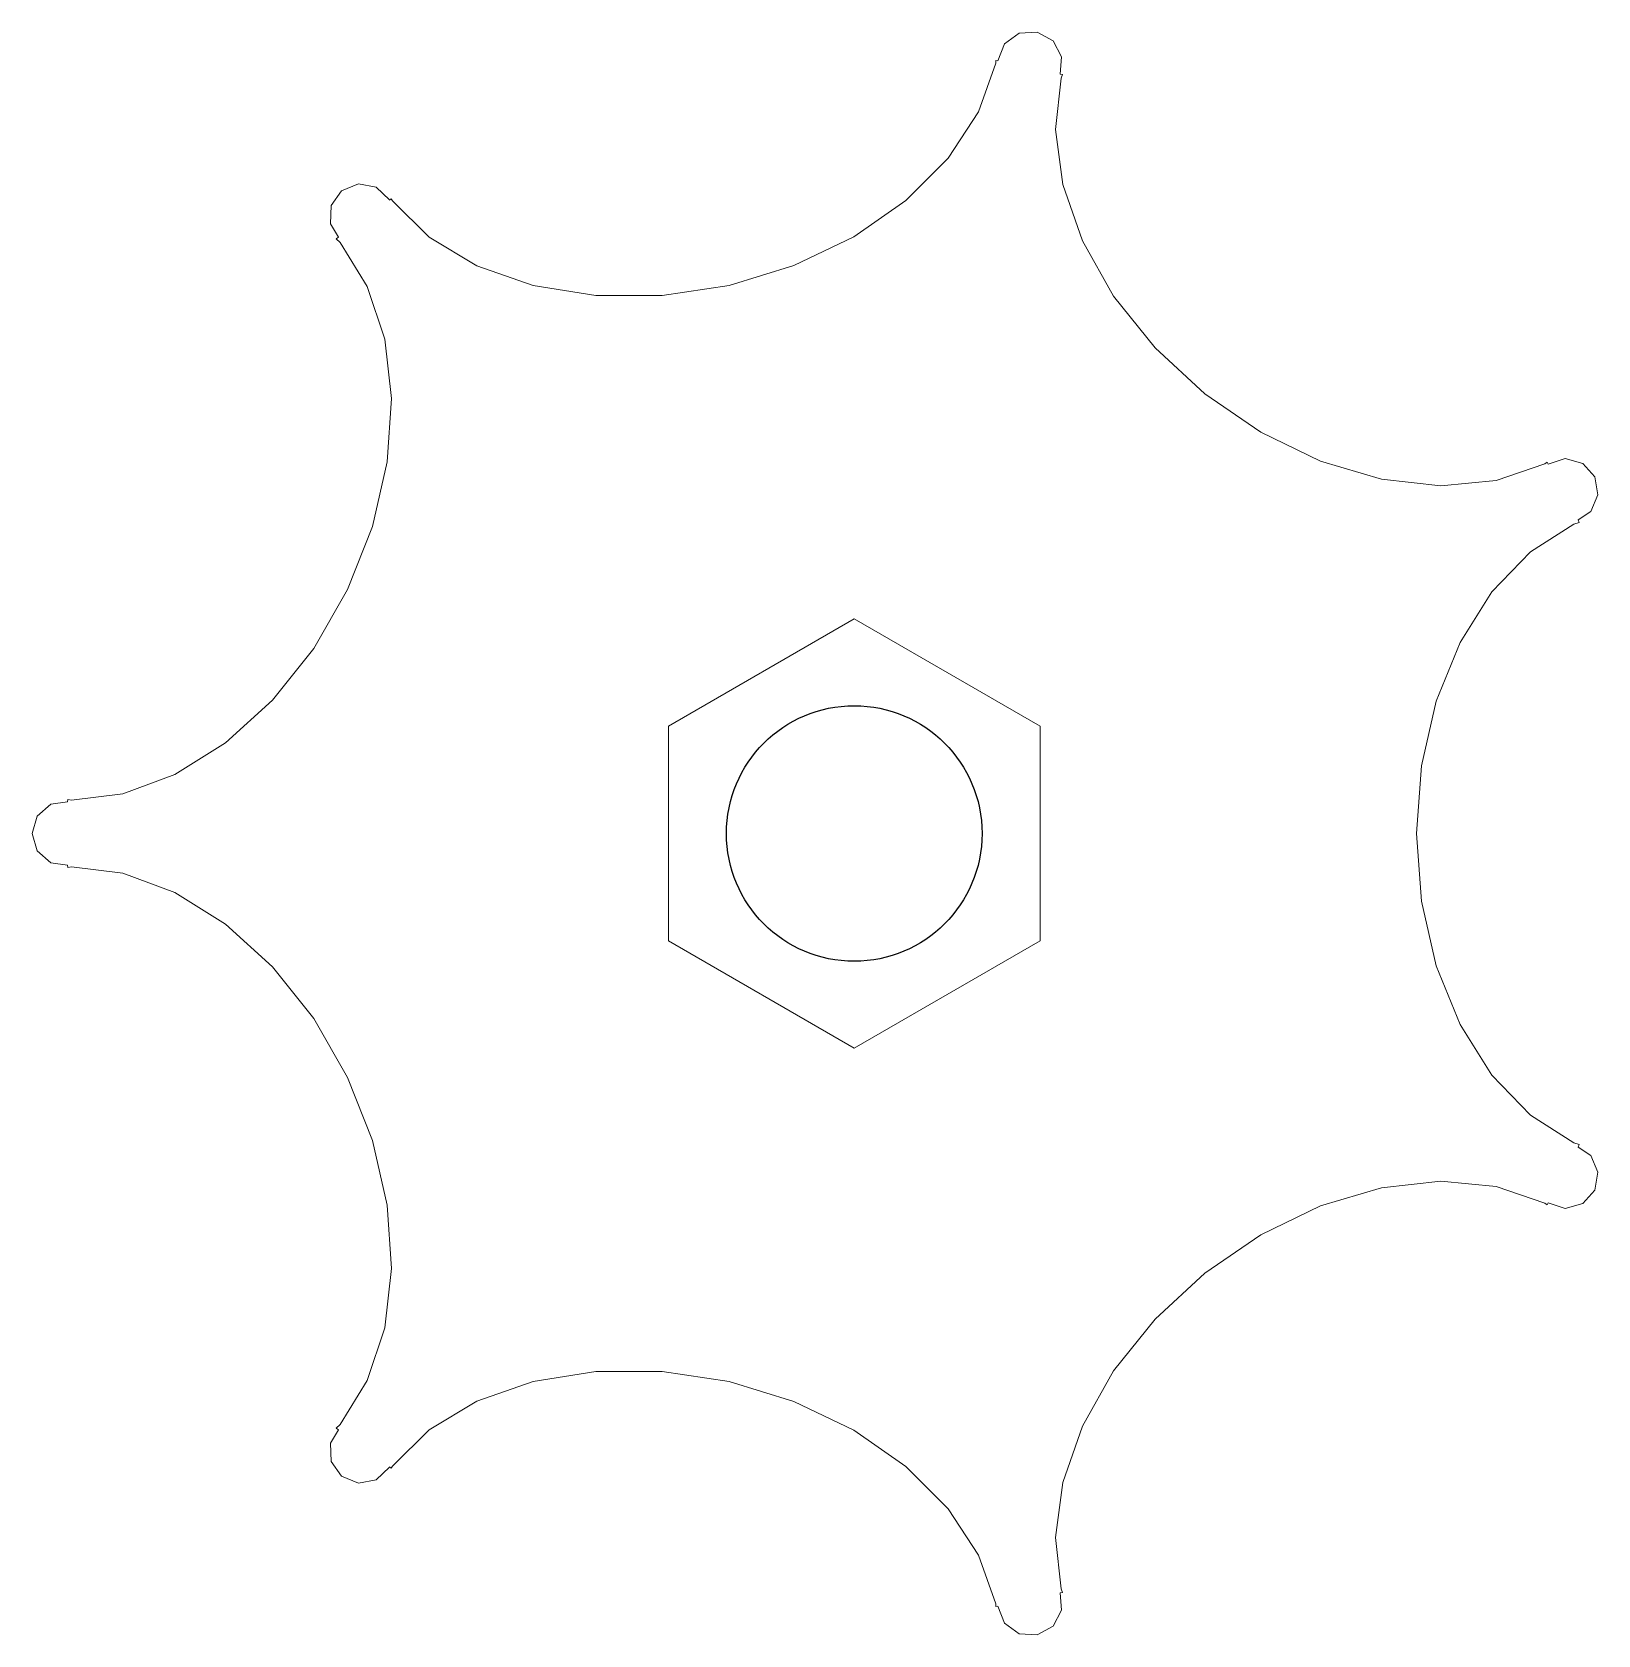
# Model space of a CAD drawing. Header units: millimetres. Extents: x -17.7 to 16, y -17.2 to 17.2.
import ezdxf

# ---------------------------------------------------------------- set-up
doc = ezdxf.new("R2010")
doc.units = ezdxf.units.MM
doc.layers.get('0').update_dxf_attribs({"linetype": 'CONTINUOUS', "lineweight": 0})
doc.layers.add('Bohrung', color=7, linetype='CONTINUOUS')
doc.layers.add('hex', color=7, linetype='CONTINUOUS', lineweight=0)

msp = doc.modelspace()

# ---------------------------------------------------------------- linework, layer by layer
msp.add_lwpolyline([(-17.693, 0), (-17.583, 0.374), (-17.288, 0.63), (-16.928, 0.682), (-16.923, 0.734), (-16.841, 0.721), (-15.739, 0.851), (-14.619, 1.267), (-13.53, 1.949), (-12.519, 2.869), (-11.63, 3.985), (-10.902, 5.25), (-10.367, 6.608), (-10.048, 7.999), (-9.96, 9.363), (-10.105, 10.64), (-10.479, 11.775), (-11.064, 12.717), (-11.15, 12.797), (-11.101, 12.833), (-11.271, 13.123), (-11.255, 13.513), (-11.031, 13.833), (-10.67, 13.98), (-10.286, 13.909), (-10.002, 13.641), (-10, 13.633), (-9.962, 13.66), (-9.936, 13.616), (-9.148, 12.836), (-8.125, 12.22), (-6.912, 11.793), (-5.563, 11.576), (-4.135, 11.577), (-2.693, 11.797), (-1.297, 12.225), (-0.011, 12.843), (1.111, 13.625), (2.018, 14.535), (2.673, 15.534), (3.045, 16.579), (3.049, 16.637), (3.093, 16.627), (3.093, 16.63), (3.233, 16.994), (3.547, 17.225), (3.937, 17.249), (4.278, 17.058), (4.461, 16.714), (4.431, 16.343), (4.48, 16.332), (4.45, 16.258), (4.332, 15.155), (4.488, 13.971), (4.911, 12.757), (5.582, 11.567), (6.473, 10.451), (7.544, 9.46), (8.749, 8.636), (10.034, 8.016), (11.345, 7.626), (12.622, 7.484), (13.811, 7.596), (14.86, 7.956), (14.909, 7.99), (14.932, 7.951), (15.302, 8.068), (15.679, 7.966), (15.94, 7.677), (16.004, 7.291), (15.849, 6.933), (15.582, 6.754), (15.602, 6.693), (15.486, 6.657), (14.55, 6.062), (13.721, 5.202), (13.036, 4.114), (12.524, 2.847), (12.207, 1.455), (12.1, 0), (12.207, -1.455), (12.524, -2.847), (13.036, -4.114), (13.721, -5.202), (14.55, -6.062), (15.486, -6.657), (15.602, -6.693), (15.582, -6.754), (15.849, -6.933), (16.004, -7.291), (15.94, -7.677), (15.679, -7.966), (15.302, -8.068), (14.932, -7.951), (14.909, -7.99), (14.86, -7.956), (13.811, -7.596), (12.622, -7.484), (11.345, -7.626), (10.034, -8.016), (8.749, -8.636), (7.544, -9.46), (6.473, -10.451), (5.582, -11.567), (4.911, -12.757), (4.488, -13.971), (4.332, -15.155), (4.45, -16.258), (4.48, -16.332), (4.431, -16.343), (4.461, -16.714), (4.278, -17.058), (3.937, -17.249), (3.547, -17.225), (3.233, -16.994), (3.093, -16.63), (3.093, -16.627), (3.049, -16.637), (3.045, -16.579), (2.673, -15.534), (2.018, -14.535), (1.111, -13.625), (-0.011, -12.843), (-1.297, -12.225), (-2.693, -11.797), (-4.135, -11.577), (-5.563, -11.576), (-6.912, -11.793), (-8.125, -12.22), (-9.148, -12.836), (-9.936, -13.616), (-9.962, -13.66), (-10, -13.633), (-10.002, -13.641), (-10.286, -13.909), (-10.67, -13.98), (-11.031, -13.833), (-11.255, -13.513), (-11.271, -13.123), (-11.101, -12.833), (-11.15, -12.797), (-11.064, -12.717), (-10.479, -11.775), (-10.105, -10.64), (-9.96, -9.363), (-10.048, -7.999), (-10.367, -6.608), (-10.902, -5.25), (-11.63, -3.985), (-12.519, -2.869), (-13.53, -1.949), (-14.619, -1.267), (-15.739, -0.851), (-16.841, -0.721), (-16.923, -0.734), (-16.928, -0.682), (-17.288, -0.63), (-17.583, -0.374), (-17.693, 0)], close=True)
at = {"layer": 'Bohrung'}
msp.add_circle((0, 0), 2.75, dxfattribs=at)
at = {"layer": 'hex'}
for p, q in [((0, 4.618802), (-4, 2.309401)), ((0, 4.618802), (4, 2.309401)), ((-4, 2.309401), (-4, -2.309401)), ((4, 2.309401), (4, -2.309401)), ((-4, -2.309401), (0, -4.618802)), ((4, -2.309401), (0, -4.618802))]:
    msp.add_line(p, q, dxfattribs=at)

doc.saveas('drawing.dxf')
